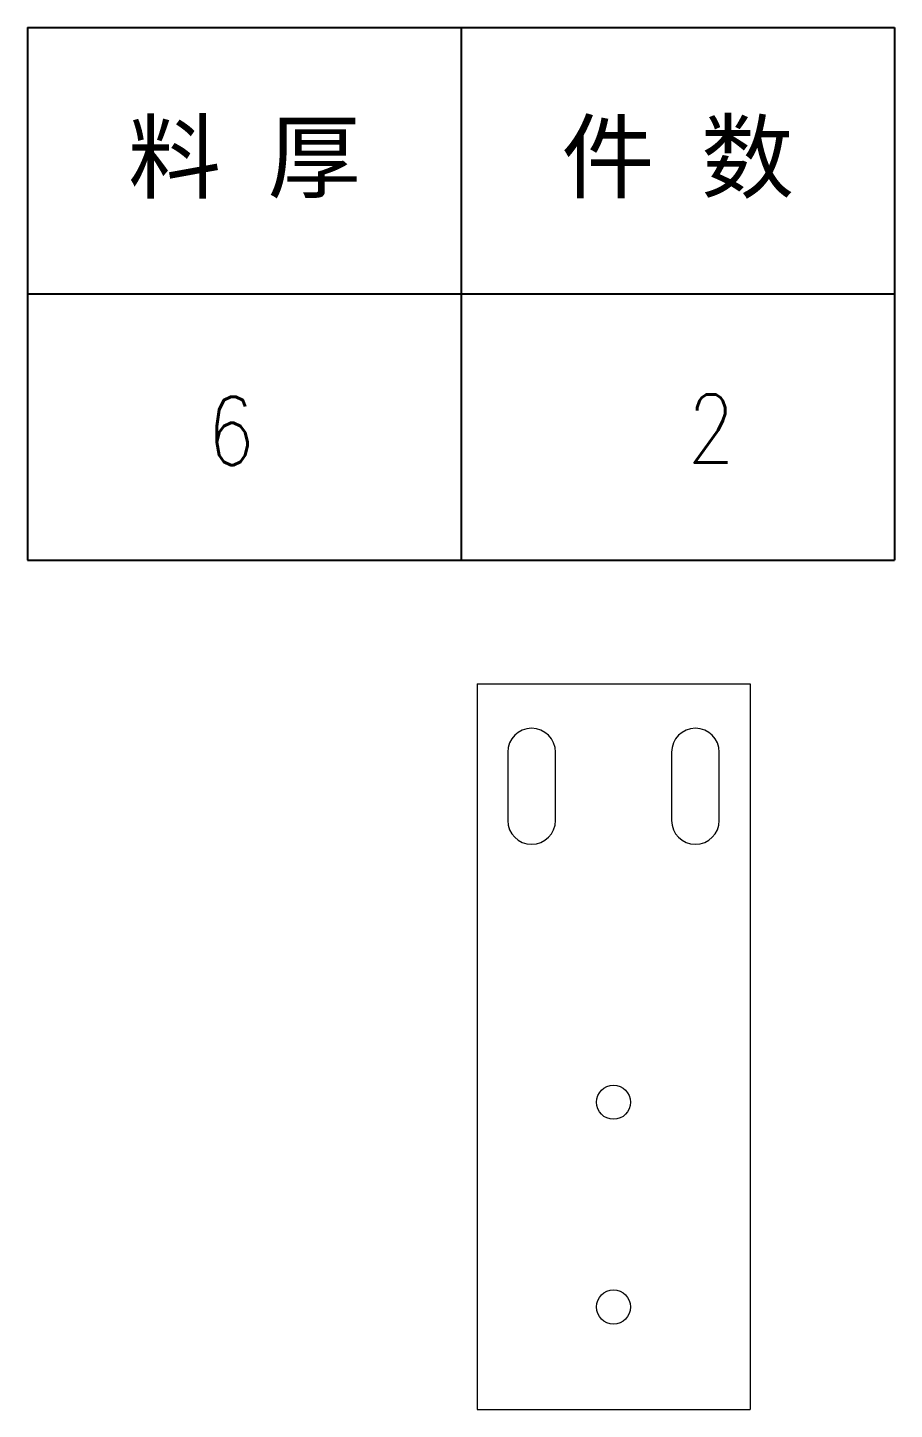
# Model space of a CAD drawing. Header units: millimetres. Extents: x 0 to 210, y 0 to 622.
# Drawn here: x 33.7 to 160.7, y 419.3 to 621.8 of the extents above; entities that cross this region are included whole.
import ezdxf
from ezdxf.enums import TextEntityAlignment as Align

# ---------------------------------------------------------------- set-up
doc = ezdxf.new("R2010")
doc.units = ezdxf.units.MM
doc.styles.add('DIM', font='romans.shx', dxfattribs={"width": 0.8, "bigfont": 'bigfont.shx'})

# ---------------------------------------------------------------- blocks, each defined once
blk = doc.blocks.new('*T7')
at = {"color": 0, "linetype": 'ByBlock', "lineweight": -2, "transparency": 16777216}
for p, q in [((0, 0), (127, 0)), ((0, 0), (0, -78)), ((63.5, 0), (63.5, -78)), ((127, 0), (127, -78)), ((0, -39), (127, -39)), ((0, -78), (127, -78))]:
    blk.add_line(p, q, dxfattribs=at)
at = {"color": 0, "transparency": 16777216, "char_height": 10, "width": 60.5, "attachment_point": 5}
for s, insert in [('{\\fSimSun|b0|i0|c134|p2;料 厚}', (31.75, -19.5)), ('{\\fSimSun|b0|i0|c134|p2;件 数}', (95.25, -19.5))]:
    blk.add_mtext(s, dxfattribs=dict(at, insert=insert))
blk = doc.blocks.new('拆图参数')
blk.add_blockref('*T7', (-63.5, 78))
at = {"style": 'DIM', "width": 0.8}
blk.add_attdef('6', text='', height=10, dxfattribs=at).set_placement((-37.13, 18.91), align=Align.MIDDLE_LEFT)
blk.add_attdef('1', text='', height=10, dxfattribs=at).set_placement((36.65, 19.27), align=Align.MIDDLE_CENTER)

msp = doc.modelspace()

# ---------------------------------------------------------------- linework, layer by layer
at = {"lineweight": 18}
for p, q in [((99.579, 525.638), (99.579, 419.348)), ((99.579, 525.638), (139.579, 525.638)), ((139.579, 525.638), (139.579, 419.348)), ((104.079, 515.638), (104.079, 505.638)), ((111.079, 505.638), (111.079, 515.638)), ((128.079, 515.638), (128.079, 505.638)), ((135.079, 505.638), (135.079, 515.638)), ((99.579, 419.348), (139.579, 419.348))]:
    msp.add_line(p, q, dxfattribs=at)
for centre in [(119.579, 464.348), (119.579, 434.348)]:
    msp.add_circle(centre, 2.5, dxfattribs=at)
for centre, start, end in [((107.579, 515.638), 0, 180), ((131.579, 515.638), 360, 180), ((107.579, 505.638), 180, 0), ((131.579, 505.638), 180, 0)]:
    msp.add_arc(centre, 3.5, start, end, dxfattribs=at)

# ---------------------------------------------------------------- block references
msp.add_blockref('拆图参数', (97.232, 543.788), dxfattribs=at).add_auto_attribs({'1': '2', '6': '6'})

doc.saveas('drawing.dxf')
